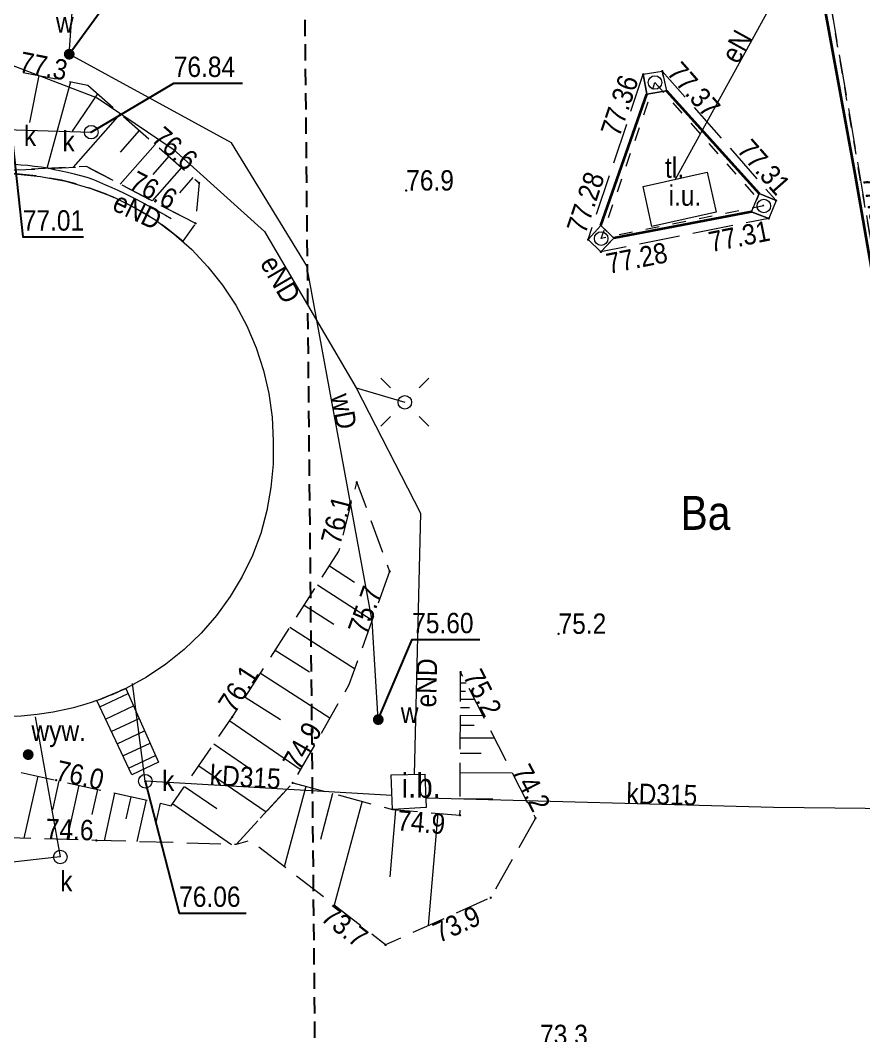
# Model space of a CAD drawing. Extents: x 6533599 to 6533816, y 5930979 to 5931116.
# Drawn here: x 6533652.58 to 6533683.64, y 5931023.67 to 5931061.07 of the extents above; entities that cross this region are included whole.
import ezdxf
from ezdxf.enums import TextEntityAlignment as Align

# ---------------------------------------------------------------- set-up
doc = ezdxf.new("R2010")
doc.units = 0
for name, pattern in [('1.5_0.5', [2, 1.5, -0.5]), ('2', [0.9, 0.6, -0.3]), ('218-500', [1, 0.5, -0.5]), ('mz1.0_0.5', [1.5, 1, -0.5]), ('mz1.25_0.5', [1.75, 1.25, -0.5]), ('sm05_500', [1, 0.5, -0.5])]:
    doc.linetypes.add(name, pattern=pattern)
doc.layers.get('0').update_dxf_attribs({"color": 2, "lineweight": 5})
doc.styles.get("Standard").update_dxf_attribs({"font": 'txt', "width": 0.75})
doc.linetypes.add('902-500', pattern='A,3.75,0,[1,ksztalty.shx,S=0.5,R=0,X=0,Y=0],3.75', length=7.5)

# ---------------------------------------------------------------- blocks, each defined once
blk = doc.blocks.new('US24')
at = {"linetype": 'Continuous', "lineweight": 0}
h = blk.add_hatch(color=0, dxfattribs=at)
edge = h.paths.add_edge_path()
edge.add_arc((0, 0), 0.2, 0, 360)
blk = doc.blocks.new('PW01')
at = {"linetype": 'Continuous', "lineweight": 13}
h = blk.add_hatch(color=0, dxfattribs=at)
edge = h.paths.add_edge_path()
edge.add_arc((0, 0), 0.045, 0, 360)
blk = doc.blocks.new('US25')
at = {"linetype": 'Continuous', "lineweight": 0}
h = blk.add_hatch(color=0, dxfattribs=at)
edge = h.paths.add_edge_path()
edge.add_arc((0, 0), 0.2, 0, 360)
blk = doc.blocks.new('US22')
at = {"color": 0, "linetype": 'Continuous', "lineweight": 13}
blk.add_circle((0, 0), 0.25, dxfattribs=at)
blk = doc.blocks.new('SM01')
at = {"color": 0, "linetype": 'Continuous', "lineweight": 13}
for p, q in [((-0.53, 0.531), (-0.883, 0.884)), ((0.531, 0.531), (0.884, 0.884)), ((-0.53, -0.53), (-0.883, -0.883)), ((0.531, -0.53), (0.884, -0.883))]:
    blk.add_line(p, q, dxfattribs=at)
blk.add_circle((0, 0), 0.25, dxfattribs=at)
blk = doc.blocks.new('PW02')
at = {"linetype": 'Continuous', "lineweight": 13}
h = blk.add_hatch(color=0, dxfattribs=at)
edge = h.paths.add_edge_path()
edge.add_arc((0, 0), 0.045, 0, 360)
blk = doc.blocks.new('SM05')
at = {"color": 0, "linetype": 'Continuous', "lineweight": 13}
blk.add_circle((0, 0), 0.25, dxfattribs=at)

msp = doc.modelspace()

# ---------------------------------------------------------------- linework, layer by layer
at = {"layer": '000 Inne (niezydentyfikowane)', "color": 7, "linetype": 'CONTINUOUS', "lineweight": 13}
for p, q in [((6533653.26, 5931059.04), (6533652.92, 5931057.3)), ((6533654.43, 5931058.8), (6533653.55, 5931055.61)), ((6533655.42, 5931058.36), (6533654.49, 5931056.99)), ((6533656.26, 5931057.63), (6533654.53, 5931055.66)), ((6533656.96, 5931057.01), (6533656.26, 5931056.21)), ((6533657.54, 5931056.5), (6533656.25, 5931055.04)), ((6533658.05, 5931056.06), (6533657.46, 5931055.39)), ((6533658.51, 5931055.65), (6533657.43, 5931054.42)), ((6533658.93, 5931055.28), (6533658.44, 5931054.72)), ((6533663.96, 5931040.97), (6533664.89, 5931040.37)), ((6533663.52, 5931040.27), (6533665.54, 5931038.97)), ((6533663.03, 5931039.52), (6533664.13, 5931038.82)), ((6533662.51, 5931038.72), (6533664.89, 5931037.19)), ((6533661.97, 5931037.87), (6533663.23, 5931037.07)), ((6533661.42, 5931037.02), (6533663.98, 5931035.37)), ((6533668.79, 5931036.96), (6533668.82, 5931036.96)), ((6533668.79, 5931036.66), (6533669, 5931036.66)), ((6533668.79, 5931036.36), (6533668.97, 5931036.36)), ((6533660.86, 5931036.14), (6533662.16, 5931035.31)), ((6533668.79, 5931036.06), (6533669.3, 5931036.06)), ((6533668.79, 5931035.76), (6533669.12, 5931035.76)), ((6533660.29, 5931035.27), (6533662.89, 5931033.48)), ((6533668.78, 5931035.47), (6533669.61, 5931035.46)), ((6533668.78, 5931035.1), (6533669.29, 5931035.1)), ((6533668.78, 5931034.64), (6533670.03, 5931034.64)), ((6533659.7, 5931034.42), (6533661, 5931033.53)), ((6533668.78, 5931034.08), (6533669.55, 5931034.07)), ((6533659.15, 5931033.61), (6533661.63, 5931031.91)), ((6533668.78, 5931033.36), (6533670.69, 5931033.35)), ((6533653.22, 5931033.23), (6533652.71, 5931030.94)), ((6533654, 5931033.06), (6533653.76, 5931031.99)), ((6533654.73, 5931032.9), (6533654.29, 5931030.89)), ((6533655.42, 5931032.74), (6533655.21, 5931031.81)), ((6533656.05, 5931032.6), (6533655.67, 5931030.85)), ((6533658.63, 5931032.85), (6533659.82, 5931032.04)), ((6533663.09, 5931032.85), (6533662.3, 5931029.89)), ((6533656.65, 5931032.47), (6533656.47, 5931031.65)), ((6533657.21, 5931032.35), (6533656.87, 5931030.82)), ((6533657.73, 5931032.23), (6533657.57, 5931031.52)), ((6533664.08, 5931032.59), (6533663.63, 5931030.9)), ((6533665.17, 5931032.3), (6533664.14, 5931028.47)), ((6533668.77, 5931032.4), (6533669.98, 5931032.39)), ((6533658.19, 5931032.21), (6533660.36, 5931030.71)), ((6533666.4, 5931031.99), (6533666.19, 5931029.52)), ((6533667.95, 5931031.86), (6533667.6, 5931027.72))]:
    msp.add_line(p, q, dxfattribs=at)
at = {"layer": '217-Granica konturu klasyfikcyjnego', "color": 3, "linetype": '1.5_0.5', "lineweight": 18, "flags": 128}
msp.add_lwpolyline([(6533679.73, 5931077.54), (6533685.36, 5931044.31)], dxfattribs=at)
at = {"layer": '218-Granica użytku', "color": 3, "linetype": '218-500', "lineweight": 18, "flags": 128}
msp.add_lwpolyline([(6533685.36, 5931044.31), (6533679.73, 5931077.54)], dxfattribs=at)
at = {"layer": 'chodnik (powierzchnia)', "color": 7, "linetype": 'mz1.0_0.5', "lineweight": 18, "flags": 128}
msp.add_lwpolyline([(6533658.56, 5931052.93), (6533657.9, 5931053.46), (6533657.21, 5931053.93), (6533656.47, 5931054.34), (6533655.71, 5931054.68), (6533654.91, 5931054.97), (6533654.1, 5931055.18), (6533653.27, 5931055.33), (6533652.43, 5931055.41), (6533651.59, 5931055.41), (6533650.75, 5931055.35), (6533649.92, 5931055.21), (6533649.11, 5931055.01), (6533648.31, 5931054.74), (6533647.8, 5931054.53), (6533647.3, 5931054.29), (6533646.82, 5931054.03), (6533646.35, 5931053.73), (6533645.9, 5931053.41), (6533645.47, 5931053.07), (6533645.06, 5931052.7), (6533644.67, 5931052.31), (6533644.3, 5931051.9), (6533643.95, 5931051.47), (6533643.63, 5931051.03), (6533643.34, 5931050.56), (6533643.07, 5931050.08), (6533642.83, 5931049.58), (6533642.18, 5931049.99), (6533643.5, 5931052.06), (6533644.95, 5931053.68), (6533643.83, 5931055.52), (6533644.42, 5931055.9), (6533645.97, 5931056.81), (6533646.72, 5931057.25), (6533647.97, 5931055.35), (6533655.02, 5931055.68), (6533659.03, 5931053.59)], close=True, dxfattribs=at)
at = {"layer": 'inna budowla (powierzchnia)', "color": 7, "linetype": 'CONTINUOUS', "lineweight": 18, "flags": 128}
msp.add_lwpolyline([(6533666.23, 5931033.28), (6533667.48, 5931033.3), (6533667.53, 5931032.07), (6533666.28, 5931032)], close=True, dxfattribs=at)
at = {"layer": 'inne urządzenie techniczne - siec inna (powierzchnia)', "color": 7, "linetype": 'CONTINUOUS', "lineweight": 18, "flags": 128}
msp.add_lwpolyline([(6533652.37, 5931055.41), (6533653.32, 5931055.32), (6533654.26, 5931055.15), (6533655.18, 5931054.88), (6533656, 5931054.57), (6533656.78, 5931054.18), (6533657.53, 5931053.73), (6533658.23, 5931053.21), (6533658.89, 5931052.63), (6533659.49, 5931051.99), (6533660.03, 5931051.31), (6533660.51, 5931050.58), (6533660.92, 5931049.81), (6533661.27, 5931049), (6533661.54, 5931048.17), (6533661.73, 5931047.32), (6533661.85, 5931046.45), (6533661.89, 5931045.58), (6533661.89, 5931044.72), (6533661.81, 5931043.86), (6533661.66, 5931043.01), (6533661.43, 5931042.17), (6533661.13, 5931041.36), (6533660.75, 5931040.58), (6533660.31, 5931039.84), (6533659.8, 5931039.14), (6533659.24, 5931038.49), (6533658.61, 5931037.89), (6533657.94, 5931037.35), (6533657.22, 5931036.87), (6533656.46, 5931036.46), (6533656.31, 5931036.39), (6533656.15, 5931036.31), (6533655.99, 5931036.24), (6533655.84, 5931036.18), (6533655.68, 5931036.11), (6533655.52, 5931036.05), (6533655.36, 5931036), (6533655.19, 5931035.94), (6533655.03, 5931035.89), (6533654.87, 5931035.84), (6533654.7, 5931035.79), (6533654.54, 5931035.75), (6533654.37, 5931035.71), (6533653.79, 5931035.59), (6533653.2, 5931035.5), (6533652.61, 5931035.44), (6533652.01, 5931035.42)], dxfattribs=at)
at = {"layer": 'inne urządzenie techniczne - siec telekomunikacyjna (powierzchnia)', "color": 7, "linetype": 'CONTINUOUS', "lineweight": 18, "flags": 128}
msp.add_lwpolyline([(6533675.51, 5931054.95), (6533677.87, 5931055.47), (6533678.2, 5931054), (6533675.84, 5931053.48)], close=True, dxfattribs=at)
at = {"layer": 'ogrodzenie trwałe (linia)', "color": 7, "linetype": '902-500', "lineweight": 35, "flags": 128}
for points in [[(6533680.39, 5931071.44), (6533683.31, 5931055.42), (6533688.21, 5931027.22), (6533691.17, 5931009.72), (6533671.51, 5931006.16)], [(6533676.37, 5931058.47), (6533679.79, 5931054.69)], [(6533673.96, 5931053.51), (6533675.65, 5931058.35)], [(6533679.51, 5931054.01), (6533674.44, 5931053.05)]]:
    msp.add_lwpolyline(points, dxfattribs=at)
at = {"layer": 'plac (powierzchnia)', "color": 7, "linetype": '1.5_0.5', "lineweight": 18, "flags": 128}
msp.add_lwpolyline([(6533675.52, 5931059.08), (6533675.65, 5931058.35), (6533676.37, 5931058.47), (6533676.22, 5931059.2), (6533680.41, 5931054.43), (6533679.79, 5931054.69), (6533679.51, 5931054.01), (6533680.14, 5931053.77), (6533673.96, 5931052.54), (6533674.44, 5931053.05), (6533673.96, 5931053.51), (6533673.49, 5931052.99)], close=True, dxfattribs=at)
at = {"layer": 'podpora (powierzchnia)', "color": 7, "linetype": 'CONTINUOUS', "lineweight": 18, "flags": 128}
for points in [[(6533675.52, 5931059.08), (6533676.22, 5931059.2), (6533676.37, 5931058.47), (6533675.65, 5931058.35)], [(6533680.41, 5931054.43), (6533680.14, 5931053.77), (6533679.51, 5931054.01), (6533679.79, 5931054.69)], [(6533673.96, 5931052.54), (6533673.49, 5931052.99), (6533673.96, 5931053.51), (6533674.44, 5931053.05)]]:
    msp.add_lwpolyline(points, close=True, dxfattribs=at)
at = {"layer": 'przewód elektroenergetyczny (linia)', "color": 1, "linetype": 'CONTINUOUS', "lineweight": 18, "flags": 128}
for points in [[(6533679.17, 5931071.84), (6533680.81, 5931062.69), (6533676.69, 5931055.21)], [(6533628.08, 5931060.99), (6533635.59, 5931059.89), (6533637.53, 5931059.63), (6533642.73, 5931059.15), (6533650.76, 5931060), (6533655.41, 5931058.21), (6533658.21, 5931056.32), (6533661.57, 5931053.29), (6533664.95, 5931047.53), (6533666.74, 5931047)], [(6533652.36, 5931055.77), (6533652.61, 5931055.75), (6533652.85, 5931055.73), (6533653.1, 5931055.7), (6533653.35, 5931055.67), (6533653.59, 5931055.63), (6533653.83, 5931055.58), (6533654.08, 5931055.53), (6533654.32, 5931055.48), (6533654.56, 5931055.42), (6533654.8, 5931055.35), (6533655.03, 5931055.29), (6533655.27, 5931055.21), (6533655.5, 5931055.11), (6533655.72, 5931055.01), (6533655.95, 5931054.91), (6533656.17, 5931054.81), (6533656.4, 5931054.7), (6533656.62, 5931054.59), (6533656.84, 5931054.48), (6533657.06, 5931054.37), (6533657.28, 5931054.25), (6533657.5, 5931054.14), (6533657.71, 5931054.02), (6533657.93, 5931053.89), (6533658.14, 5931053.77)], [(6533664.95, 5931047.53), (6533667.32, 5931042.92), (6533667.08, 5931033.29)]]:
    msp.add_lwpolyline(points, dxfattribs=at)
at = {"layer": 'przewód kanalizacyjny (linia)', "color": 34, "linetype": 'CONTINUOUS', "lineweight": 18, "flags": 128}
for points in [[(6533599.187, 5931057.538), (6533605.18, 5931057.48), (6533628.7, 5931057.82), (6533630.32, 5931057.72), (6533655.19, 5931056.95)], [(6533657.18, 5931033.04), (6533656.71, 5931036.64)], [(6533653.12, 5931035.41), (6533654.05, 5931030.25), (6533636.14, 5931028.26), (6533627.79, 5931026.7), (6533619.21, 5931025.88), (6533610.14, 5931024.32), (6533605.06, 5931022.67), (6533599.184, 5931021.686)], [(6533666.26, 5931032.51), (6533657.18, 5931033.04)], [(6533724.74, 5931032.33), (6533704.62, 5931032.07), (6533691.58, 5931031.95), (6533680.32, 5931032.07), (6533667.54, 5931032.42)]]:
    msp.add_lwpolyline(points, dxfattribs=at)
at = {"layer": 'przewód wodociągowy (linia)', "color": 5, "linetype": 'CONTINUOUS', "lineweight": 18, "flags": 128}
msp.add_lwpolyline([(6533665.76, 5931035.31), (6533665.53, 5931038.95), (6533663.13, 5931052.02), (6533660.35, 5931056.56), (6533654.38, 5931059.82), (6533655.45, 5931074.72), (6533644.49, 5931076.55), (6533637.97, 5931076.9), (6533631.19, 5931076.29), (6533622.65, 5931075.63)], dxfattribs=at)
at = {"layer": 'punkt o określonej wysokości (sieć kanalizacyjna)-Atr2', "color": 7, "flags": 128}
for points in [[(6533655.19, 5931056.95), (6533658.23, 5931058.75), (6533660.762, 5931058.75)], [(6533652.18, 5931057.63), (6533652.67, 5931053.09), (6533654.904, 5931053.09)], [(6533657.18, 5931033.04), (6533658.43, 5931028.18), (6533660.893, 5931028.18)]]:
    msp.add_lwpolyline(points, dxfattribs=at)
at = {"layer": 'punkt o określonej wysokości (sieć wodociągowa)-Atr2', "color": 7, "flags": 128}
for points in [[(6533654.38, 5931059.82), (6533655.69, 5931061.63), (6533658.222, 5931061.63)], [(6533665.76, 5931035.31), (6533667.01, 5931038.26), (6533669.505, 5931038.26)]]:
    msp.add_lwpolyline(points, dxfattribs=at)
at = {"layer": 'schody w ciągu komunikacyjnym', "color": 7, "linetype": 'CONTINUOUS', "lineweight": 18, "flags": 128}
msp.add_lwpolyline([(6533657.67, 5931033.74), (6533656.68, 5931033.27), (6533655.4, 5931036.01), (6533656.46, 5931036.46)], close=True, dxfattribs=at)
msp.add_lwpolyline([(6533657.67, 5931033.74), (6533656.68, 5931033.27), (6533655.4, 5931036.01), (6533656.46, 5931036.46)], close=True, dxfattribs=at)
for points in [[(6533655.506, 5931035.783), (6533656.545, 5931036.269)], [(6533655.717, 5931035.33), (6533656.748, 5931035.812)], [(6533655.929, 5931034.877), (6533656.952, 5931035.355)], [(6533656.141, 5931034.424), (6533657.155, 5931034.898)], [(6533656.352, 5931033.971), (6533657.358, 5931034.441)], [(6533656.564, 5931033.518), (6533657.561, 5931033.984)]]:
    msp.add_lwpolyline(points, dxfattribs=at)
at = {"layer": 'skarpa nieumocniona (powierzchnia)', "color": 7, "linetype": 'mz1.25_0.5', "lineweight": 18, "flags": 128}
for points in [[(6533655.06, 5931058.68), (6533659.16, 5931055.08), (6533659.03, 5931053.59), (6533655.02, 5931055.68), (6533647.97, 5931055.35), (6533646.72, 5931057.25), (6533645.97, 5931056.81), (6533645.18, 5931058.04), (6533644.43, 5931059.3), (6533646.74, 5931059.1), (6533649.3, 5931058.2), (6533651.92, 5931059.3)], [(6533666.18, 5931040.77), (6533664.68, 5931036.59), (6533662.61, 5931032.98), (6533660.53, 5931030.71), (6533655.38, 5931030.86), (6533648.73, 5931031.05), (6533643.74, 5931033.07), (6533638.9, 5931036.76), (6533639.09, 5931040.72), (6533635.59, 5931040.43), (6533632.53, 5931040.61), (6533632.75, 5931043.75), (6533636.45, 5931043.54), (6533640.47, 5931042.6), (6533640.82, 5931038.69), (6533645.14, 5931035.74), (6533649.28, 5931034.1), (6533653.9, 5931033.08), (6533658.14, 5931032.14), (6533660.38, 5931035.4), (6533664.31, 5931041.51), (6533664.97, 5931044.05)], [(6533671.55, 5931031.68), (6533669.9, 5931028.75), (6533666.03, 5931027.01), (6533661.04, 5931030.86), (6533660.53, 5931030.71), (6533662.61, 5931032.98), (6533666.28, 5931032), (6533668.77, 5931031.79), (6533668.79, 5931037.06)]]:
    msp.add_lwpolyline(points, close=True, dxfattribs=at)
at = {"layer": 'słup kratowy (powierzchnia)', "color": 7, "linetype": 'sm05_500', "lineweight": 18, "flags": 128}
msp.add_lwpolyline([(6533675.95, 5931058.78), (6533679.96, 5931054.23), (6533673.97, 5931053.03)], close=True, dxfattribs=at)
at = {"layer": 'Zakres', "color": 5, "linetype": '2', "lineweight": 25, "flags": 128}
msp.add_lwpolyline([(6533792.904, 5930986.56), (6533663.8, 5930985.3), (6533662.854, 5931083.279), (6533791.969, 5931084.549)], close=True, dxfattribs=at)

# ---------------------------------------------------------------- block references
at = {"layer": 'latarnia (punkt)', "color": 7, "linetype": 'CONTINUOUS', "lineweight": 18}
msp.add_blockref('SM01', (6533666.74, 5931047), dxfattribs=at)
at = {"layer": 'punkt o określonej wysokości (sieć kanalizacyjna)', "color": 34, "linetype": 'CONTINUOUS', "lineweight": 13}
for p in [(6533655.19, 5931056.95), (6533652.87, 5931034.02), (6533657.18, 5931033.04)]:
    msp.add_blockref('PW01', p, dxfattribs=at)
at = {"layer": 'punkt o określonej wysokości (sieć wodociągowa)', "color": 5, "linetype": 'CONTINUOUS', "lineweight": 13}
for p in [(6533654.38, 5931059.82), (6533665.76, 5931035.31)]:
    msp.add_blockref('PW01', p, dxfattribs=at)
at = {"layer": 'punkt wysokościowy naturalny', "color": 7, "linetype": 'CONTINUOUS', "lineweight": 13}
for p in [(6533683.31, 5931055.42), (6533659.16, 5931055.08), (6533666.79, 5931054.8), (6533659.03, 5931053.59), (6533664.97, 5931044.05), (6533666.18, 5931040.77), (6533672.4, 5931038.47), (6533668.79, 5931037.06), (6533660.38, 5931035.4), (6533653.9, 5931033.08), (6533662.61, 5931032.98), (6533668.77, 5931031.79), (6533671.55, 5931031.68), (6533655.38, 5931030.86), (6533669.9, 5931028.75), (6533666.03, 5931027.01)]:
    msp.add_blockref('PW01', p, dxfattribs=at)
at = {"layer": 'punkt wysokościowy sztuczny', "color": 7, "linetype": 'CONTINUOUS', "lineweight": 13}
for p in [(6533676.22, 5931059.2), (6533675.52, 5931059.08), (6533680.41, 5931054.43), (6533680.14, 5931053.77), (6533673.49, 5931052.99), (6533673.96, 5931052.54)]:
    msp.add_blockref('PW02', p, dxfattribs=at)
at = {"layer": 'słup kratowy (powierzchnia) - symbol', "color": 7, "linetype": 'CONTINUOUS', "lineweight": 18}
for p in [(6533675.95, 5931058.78), (6533679.96, 5931054.23), (6533673.97, 5931053.03)]:
    msp.add_blockref('SM05', p, dxfattribs=at)
at = {"layer": 'wywietrznik (punkt)', "color": 7, "linetype": 'CONTINUOUS', "lineweight": 13}
msp.add_blockref('US24', (6533652.87, 5931034.02), dxfattribs=at)
at = {"layer": 'właz okrągły - siec kanalizacyjna (punkt)', "color": 7, "linetype": 'CONTINUOUS', "lineweight": 18}
for p in [(6533655.19, 5931056.95), (6533657.18, 5931033.04), (6533654.05, 5931030.25)]:
    msp.add_blockref('US22', p, dxfattribs=at)
at = {"layer": 'zasuwa - siec wodociągowa (punkt)', "color": 7, "linetype": 'CONTINUOUS', "lineweight": 13}
for p in [(6533654.38, 5931059.82), (6533665.76, 5931035.31)]:
    msp.add_blockref('US25', p, dxfattribs=at)

# ---------------------------------------------------------------- texts
at = {"layer": '210-Oznaczenie użytku', "color": 3, "linetype": 'CONTINUOUS', "lineweight": 18, "width": 0.9}
msp.add_text('Ba', height=1.25, dxfattribs=at).set_placement((6533676.89, 5931042.3))
at = {"layer": 'inna budowla (powierzchnia)-Atr17', "color": 7, "width": 0.9}
msp.add_text('i.b.', height=0.9, dxfattribs=at).set_placement((6533666.62, 5931032.43))
at = {"layer": 'inne urządzenie techniczne - siec telekomunikacyjna (powierzchnia)-Atr17', "color": 7, "width": 0.9}
msp.add_text('i.u.', height=0.75, dxfattribs=at).set_placement((6533676.45, 5931054.24))
at = {"layer": 'plac (powierzchnia)-Atr17', "color": 7, "width": 0.9}
msp.add_text('tl.', height=0.75, dxfattribs=at).set_placement((6533676.32, 5931055.27))
at = {"layer": 'przewód elektroenergetyczny (linia)-Atr1', "color": 1, "width": 0.9}
msp.add_text('eN', height=0.75, rotation=61.154, dxfattribs=at).set_placement((6533679.01, 5931059.42))
for rotation, p in [(-25.56, (6533656.24, 5931054.78)), (-59.595, (6533662.03, 5931052.5)), (88.572, (6533667.14, 5931035.77))]:
    msp.add_text('eND', height=0.75, rotation=rotation, dxfattribs=at).set_placement(p, align=Align.TOP_LEFT)
at = {"layer": 'przewód kanalizacyjny (linia)-Atr1', "color": 34, "width": 0.9}
for rotation, p in [(-3.341, (6533659.54, 5931032.9)), (-1.569, (6533674.89, 5931032.22))]:
    msp.add_text('kD315', height=0.75, rotation=rotation, dxfattribs=at).set_placement(p)
at = {"layer": 'przewód wodociągowy (linia)-Atr1', "color": 5, "width": 0.9}
msp.add_text('wD', height=0.75, rotation=-79.595, dxfattribs=at).set_placement((6533664.01, 5931047.24))
at = {"layer": 'punkt o określonej wysokości (sieć kanalizacyjna)-Atr2', "color": 34, "width": 0.9}
for s, p in [('76.84', (6533658.23, 5931058.758)), ('77.01', (6533652.67, 5931053.098)), ('76.06', (6533658.43, 5931028.188))]:
    msp.add_text(s, height=0.75, dxfattribs=at).set_placement(p, align=Align.BOTTOM_LEFT)
at = {"layer": 'punkt o określonej wysokości (sieć wodociągowa)-Atr2', "color": 5, "width": 0.9}
msp.add_text('75.60', height=0.75, dxfattribs=at).set_placement((6533667.01, 5931038.268), align=Align.BOTTOM_LEFT)
at = {"layer": 'punkt wysokościowy naturalny-Atr2', "color": 7, "width": 0.9}
for s, rotation, p in [('77.3', 348.83, (6533652.5, 5931059.19)), ('76.6', 318.715, (6533657.37, 5931056.65)), ('76.6', 332.471, (6533656.53, 5931054.89)), ('76.1', 75.434, (6533664.36, 5931041.72)), ('75.7', 70.259, (6533665.33, 5931038.39)), ('76.1', 57.251, (6533660.45, 5931035.51)), ('75.2', 297.158, (6533668.87, 5931036.91)), ('74.9', 60.169, (6533662.85, 5931033.4)), ('76.0', 347.549, (6533653.84, 5931033.09)), ('74.2', 297.158, (6533670.66, 5931033.41)), ('74.6', 358.363, (6533653.51, 5931030.91))]:
    msp.add_text(s, height=0.75, rotation=rotation, dxfattribs=at).set_placement(p)
for s, p in [('76.9', (6533666.79, 5931054.8)), ('75.2', (6533672.4, 5931038.47)), ('73.3', (6533671.72, 5931023.32))]:
    msp.add_text(s, height=0.75, dxfattribs=at).set_placement(p)
for s, rotation, p in [('77.0', -80.143, (6533684.33, 5931055.42)), ('74.9', 355.178, (6533666.5, 5931031.98)), ('73.7', 322.347, (6533664.06, 5931028.53)), ('73.9', 24.209, (6533667.69, 5931027.76))]:
    msp.add_text(s, height=0.75, rotation=rotation, dxfattribs=at).set_placement(p, align=Align.TOP_LEFT)
at = {"layer": 'punkt wysokościowy sztuczny-Atr2', "color": 7, "width": 0.9}
for s, rotation, p in [('77.37', -48.704, (6533676.92, 5931059.61)), ('77.36', 71.565, (6533673.93, 5931056.98)), ('77.31', -48.704, (6533679.5, 5931056.76)), ('77.28', 71.565, (6533672.68, 5931053.41)), ('77.31', 11.256, (6533677.87, 5931053.26)), ('77.28', 11.256, (6533674.1, 5931052.46))]:
    msp.add_text(s, height=0.75, rotation=rotation, dxfattribs=at).set_placement(p, align=Align.TOP_LEFT)
at = {"layer": 'wywietrznik (punkt)-Atr17', "color": 7, "width": 0.9}
msp.add_text('wyw.', height=0.75, dxfattribs=at).set_placement((6533652.99, 5931034.52))
at = {"layer": 'właz okrągły - siec kanalizacyjna (punkt)-Atr17', "color": 7, "width": 0.9}
for p in [(6533652.71, 5931056.44), (6533654.13, 5931056.24), (6533657.8, 5931032.68), (6533654.05, 5931028.98)]:
    msp.add_text('k', height=0.75, dxfattribs=at).set_placement(p)
at = {"layer": 'zasuwa - siec wodociągowa (punkt)-Atr17', "color": 7, "width": 0.9}
for p in [(6533653.89, 5931060.61), (6533666.59, 5931035.19)]:
    msp.add_text('w', height=0.75, dxfattribs=at).set_placement(p)

doc.saveas('drawing.dxf')
